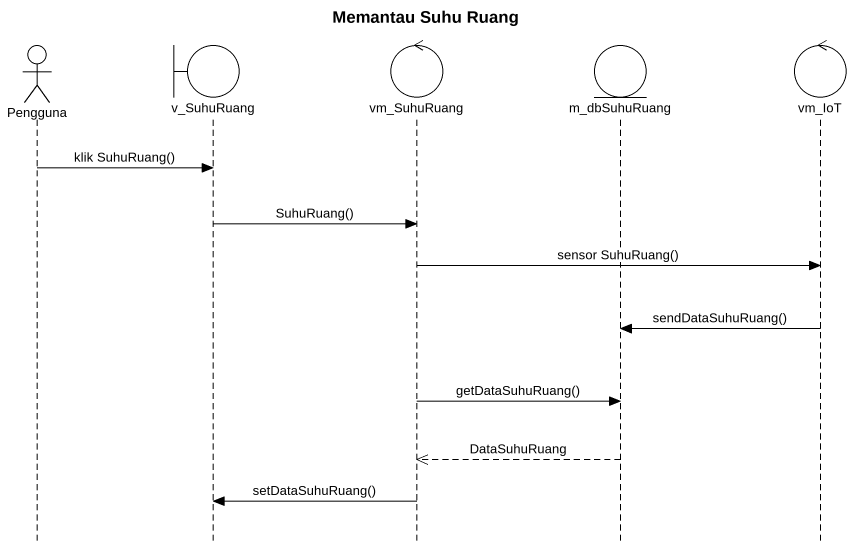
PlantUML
@startuml
title Memantau Suhu Ruang
hide footbox
actor Pengguna
boundary v_SuhuRuang
control vm_SuhuRuang
entity m_dbSuhuRuang
control vm_IoT

Pengguna -> v_SuhuRuang : klik SuhuRuang()
v_SuhuRuang -> vm_SuhuRuang : SuhuRuang()
vm_SuhuRuang -> vm_IoT : sensor SuhuRuang()
vm_IoT -> m_dbSuhuRuang : sendDataSuhuRuang()
vm_SuhuRuang -> m_dbSuhuRuang : getDataSuhuRuang()
m_dbSuhuRuang -->> vm_SuhuRuang : DataSuhuRuang
vm_SuhuRuang -> v_SuhuRuang : setDataSuhuRuang()
@enduml
